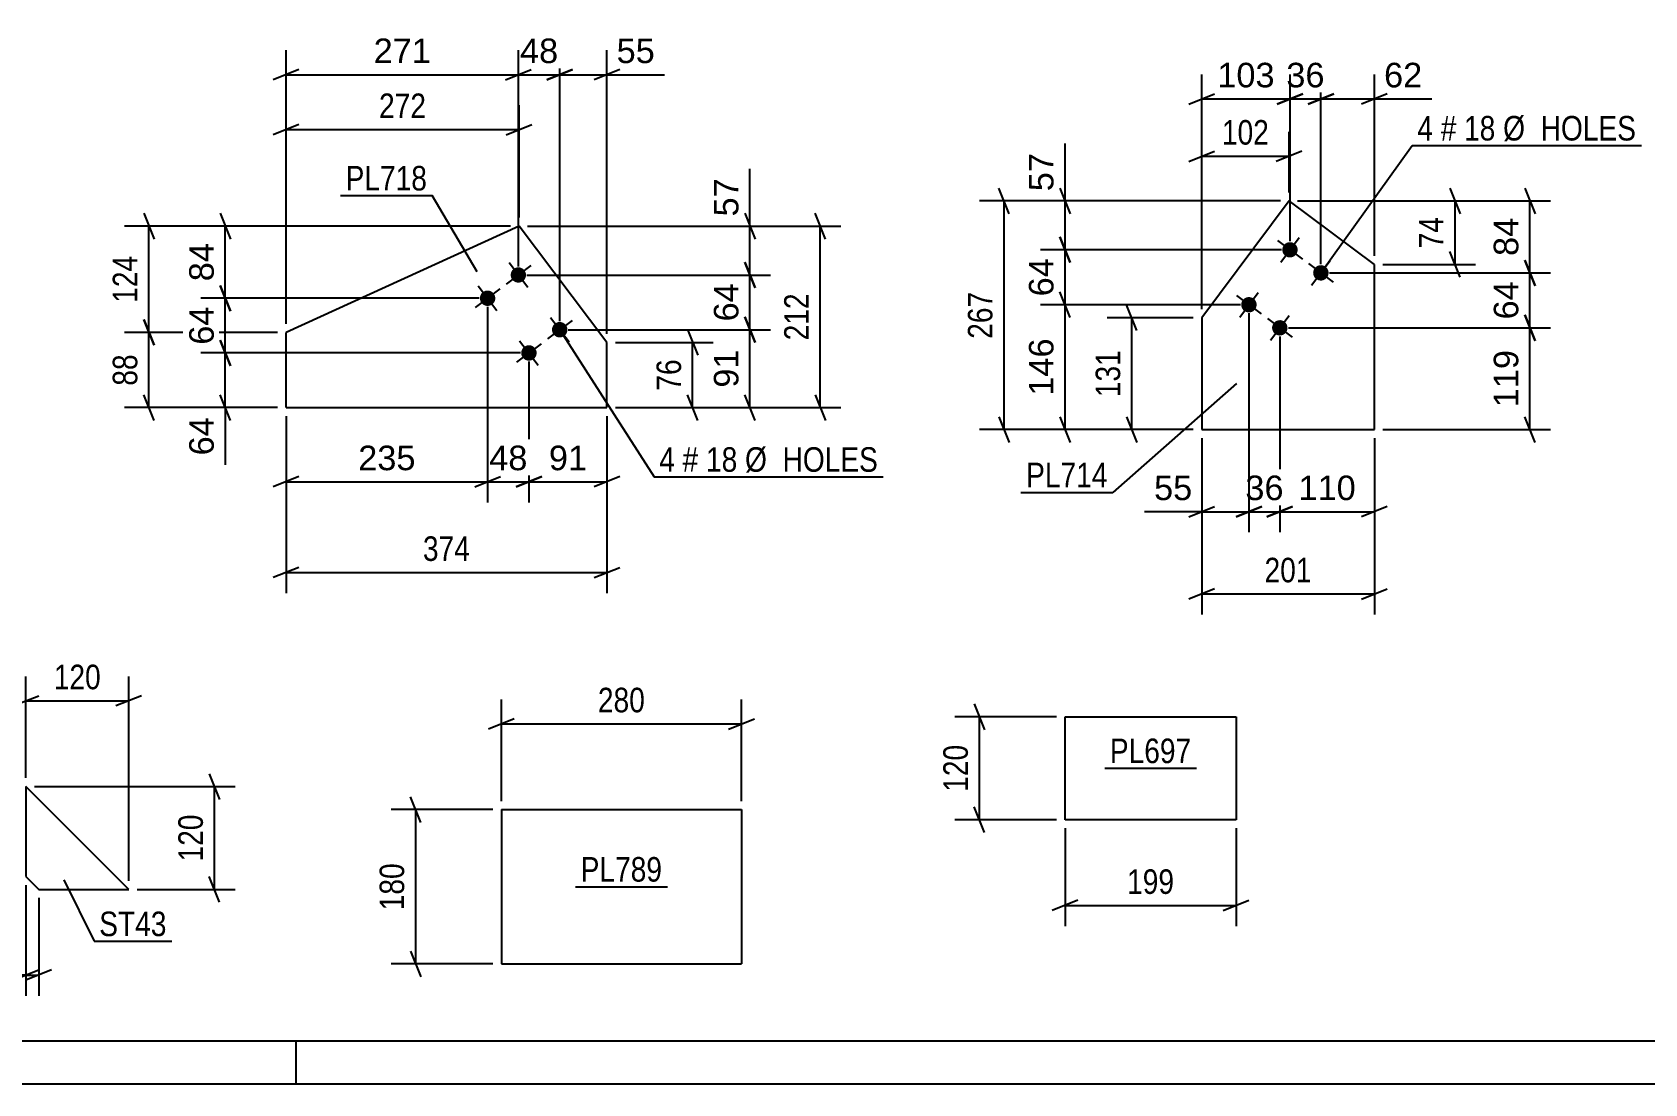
# Model space of a CAD drawing. Header units: millimetres. Extents: x 0 to 594, y 0 to 420.
# Drawn here: x 143.2 to 331.3, y 0 to 122.7 of the extents above; entities that cross this region are included whole.
import ezdxf

# ---------------------------------------------------------------- set-up
doc = ezdxf.new("R2010")
doc.units = ezdxf.units.MM
doc.styles.add('Arial', font='ARIAL.TTF', dxfattribs={"height": 0.2})
doc.styles.add('Arial Narrow', font='ARIALN.TTF', dxfattribs={"height": 0.2})

# ---------------------------------------------------------------- blocks, each defined once
blk = doc.blocks.new('Unknown-284936067-1132')
at = {"color": 5, "linetype": 'Continuous'}
for p, q in [((5, 5), (589, 5)), ((174, 0), (174, 5)), ((0, 0), (594, 0))]:
    blk.add_line(p, q, dxfattribs=at)
blk = doc.blocks.new('Part-284936067-10182 - 10180')
at = {"color": 2, "linetype": 'Continuous'}
for p, q in [((197.95, 31.98), (197.95, 13.98)), ((197.95, 31.98), (225.95, 31.98)), ((225.95, 31.98), (225.95, 13.98)), ((197.95, 13.98), (225.95, 13.98))]:
    blk.add_line(p, q, dxfattribs=at)
blk = doc.blocks.new('Part-284936067-10215 - 10209')
at = {"color": 2, "linetype": 'Continuous'}
for p, q in [((154.47, 22.67), (142.47, 34.67)), ((142.47, 34.67), (142.47, 24.17)), ((142.47, 24.17), (143.97, 22.67)), ((143.97, 22.67), (154.47, 22.67))]:
    blk.add_line(p, q, dxfattribs=at)
blk = doc.blocks.new('Part-284936067-9916 - 9910')
at = {"color": 2, "linetype": 'Continuous'}
for p, q in [((263.7, 30.8), (263.7, 42.8)), ((263.7, 42.8), (283.64, 42.8)), ((283.64, 42.8), (283.64, 30.8)), ((283.64, 30.8), (263.7, 30.8))]:
    blk.add_line(p, q, dxfattribs=at)
blk = doc.blocks.new('Bolt-284936067-10770 - 10764')
at = {"linetype": 'Continuous'}
for points in [[(290.46, 98, -1), (289.39, 96.56, -1)], [(294.07, 95.31, -1), (292.99, 93.87, -1)], [(285.68, 91.59, -1), (284.6, 90.15, -1)], [(289.28, 88.9, -1), (288.2, 87.46, -1)]]:
    blk.add_hatch(color=1, dxfattribs=at).paths.add_polyline_path(points)
at = {"color": 1, "linetype": 'Continuous'}
for p, q in [((288.48, 98.36), (291.37, 96.2)), ((288.85, 95.84), (291, 98.72)), ((292.45, 93.15), (294.61, 96.03)), ((292.09, 95.67), (294.97, 93.51)), ((284.06, 89.43), (286.22, 92.31)), ((283.7, 91.95), (286.58, 89.8)), ((287.3, 89.26), (290.18, 87.1)), ((287.67, 86.74), (289.82, 89.62))]:
    blk.add_line(p, q, dxfattribs=at)
blk = doc.blocks.new('Part-284936067-10775 - 10764')
at = {"color": 2, "linetype": 'Continuous'}
for p, q in [((289.82, 102.98), (279.64, 89.36)), ((299.77, 95.58), (289.82, 102.98)), ((299.77, 76.31), (299.77, 95.58)), ((279.64, 89.36), (279.64, 76.31)), ((279.64, 76.31), (299.77, 76.31))]:
    blk.add_line(p, q, dxfattribs=at)
blk = doc.blocks.new('Bolt-284936067-11261 - 11255')
at = {"linetype": 'Continuous'}
for points in [[(200.46, 93.63, -1), (199.38, 95.06, -1)], [(196.87, 90.91, -1), (195.79, 92.35, -1)], [(205.29, 87.24, -1), (204.2, 88.68, -1)], [(201.7, 84.53, -1), (200.61, 85.97, -1)]]:
    blk.add_hatch(color=1, dxfattribs=at).paths.add_polyline_path(points)
at = {"color": 1, "linetype": 'Continuous'}
for p, q in [((201.36, 95.43), (198.48, 93.26)), ((198.83, 95.78), (201.01, 92.91)), ((197.77, 92.71), (194.89, 90.54)), ((195.25, 93.07), (197.42, 90.19)), ((206.18, 89.05), (203.31, 86.88)), ((203.66, 89.4), (205.83, 86.53)), ((200.07, 86.68), (202.24, 83.81)), ((202.59, 86.33), (199.72, 84.16))]:
    blk.add_line(p, q, dxfattribs=at)
blk = doc.blocks.new('Part-284936067-11266 - 11255')
at = {"color": 2, "linetype": 'Continuous'}
for p, q in [((200, 100.04), (172.82, 87.65)), ((210.25, 86.48), (200, 100.04)), ((172.82, 78.88), (172.82, 87.65)), ((210.25, 78.88), (210.25, 86.48)), ((172.82, 78.88), (210.25, 78.88))]:
    blk.add_line(p, q, dxfattribs=at)
blk = doc.blocks.new('StraightDimension-284936067-10184 - 10180')
at = {"color": 7, "linetype": 'Continuous'}
for p, q in [((197.95, 32.98), (197.95, 44.83)), ((225.95, 32.98), (225.95, 44.83)), ((199.45, 42.58), (196.45, 41.38)), ((197.95, 41.98), (225.95, 41.98)), ((224.45, 41.38), (227.45, 42.58))]:
    blk.add_line(p, q, dxfattribs=at)
at = {"color": 0}
blk.add_wipeout([(215.29, 42.73), (215.29, 46.93), (208.6, 46.93), (208.6, 42.73)], dxfattribs=at)
at = {"color": 3, "style": 'Arial Narrow'}
blk.add_text('280', height=2.863, dxfattribs=at).set_placement((209.2, 43.33))
blk = doc.blocks.new('StraightDimension-284936067-10195 - 10180')
at = {"color": 7, "linetype": 'Continuous'}
for p, q in [((196.95, 31.98), (185.1, 31.98)), ((188.55, 30.48), (187.35, 33.48)), ((187.95, 13.98), (187.95, 31.98)), ((187.35, 15.48), (188.55, 12.48)), ((196.95, 13.98), (185.1, 13.98))]:
    blk.add_line(p, q, dxfattribs=at)
at = {"color": 0}
blk.add_wipeout([(187.2, 26.32), (183, 26.32), (183, 19.64), (187.2, 19.64)], dxfattribs=at)
at = {"color": 3, "style": 'Arial Narrow'}
blk.add_text('180', height=2.863, rotation=90.0002, dxfattribs=at).set_placement((186.6, 20.24))
blk = doc.blocks.new('StraightDimension-284936067-10217 - 10209')
at = {"color": 7, "linetype": 'Continuous'}
for p, q in [((142.47, 23.17), (142.47, 10.27)), ((143.97, 21.67), (143.97, 10.27)), ((140.97, 12.07), (143.97, 13.27)), ((145.47, 13.27), (142.47, 12.07)), ((142.47, 12.67), (143.97, 12.67))]:
    blk.add_line(p, q, dxfattribs=at)
at = {"color": 0}
blk.add_wipeout([(141.94, 13.42), (141.94, 17.62), (137.09, 17.62), (137.09, 13.42)], dxfattribs=at)
at = {"color": 7, "linetype": 'Continuous'}
blk.add_line((142.47, 12.67), (136.56, 12.67), dxfattribs=at)
blk.add_line((142.47, 12.67), (136.56, 12.67), dxfattribs=at)
at = {"color": 3, "style": 'Arial Narrow'}
blk.add_text('15', height=2.863, dxfattribs=at).set_placement((137.69, 14.02))
blk = doc.blocks.new('StraightDimension-284936067-10228 - 10209')
at = {"color": 7, "linetype": 'Continuous'}
for p, q in [((142.47, 35.67), (142.47, 47.52)), ((154.47, 23.67), (154.47, 47.52)), ((140.97, 44.07), (143.97, 45.27)), ((155.97, 45.27), (152.97, 44.07)), ((142.47, 44.67), (154.47, 44.67))]:
    blk.add_line(p, q, dxfattribs=at)
at = {"color": 0}
blk.add_wipeout([(151.81, 45.42), (151.81, 49.62), (145.13, 49.62), (145.13, 45.42)], dxfattribs=at)
at = {"color": 3, "style": 'Arial Narrow'}
blk.add_text('120', height=2.863, dxfattribs=at).set_placement((145.73, 46.02))
blk = doc.blocks.new('StraightDimension-284936067-10248 - 10209')
at = {"color": 7, "linetype": 'Continuous'}
for p, q in [((163.87, 36.17), (165.07, 33.17)), ((143.47, 34.67), (166.87, 34.67)), ((164.47, 22.67), (164.47, 34.67)), ((155.47, 22.67), (166.87, 22.67)), ((165.07, 21.17), (163.87, 24.17))]:
    blk.add_line(p, q, dxfattribs=at)
at = {"color": 0}
blk.add_wipeout([(163.72, 32.01), (159.52, 32.01), (159.52, 25.33), (163.72, 25.33)], dxfattribs=at)
at = {"color": 3, "style": 'Arial Narrow'}
blk.add_text('120', height=2.863, rotation=90.0002, dxfattribs=at).set_placement((163.12, 25.93))
blk = doc.blocks.new('StraightDimension-284936067-9918 - 9910')
at = {"color": 7, "linetype": 'Continuous'}
for p, q in [((263.7, 29.8), (263.7, 18.4)), ((283.64, 29.8), (283.64, 18.4)), ((265.2, 21.4), (262.2, 20.2)), ((263.7, 20.8), (283.64, 20.8)), ((282.14, 20.2), (285.14, 21.4))]:
    blk.add_line(p, q, dxfattribs=at)
at = {"color": 0}
blk.add_wipeout([(277.02, 21.55), (277.02, 25.75), (270.33, 25.75), (270.33, 21.55)], dxfattribs=at)
at = {"color": 3, "style": 'Arial Narrow'}
blk.add_text('199', height=2.863, dxfattribs=at).set_placement((270.93, 22.15))
blk = doc.blocks.new('StraightDimension-284936067-9929 - 9910')
at = {"color": 7, "linetype": 'Continuous'}
for p, q in [((253.1, 44.3), (254.3, 41.3)), ((262.7, 42.8), (250.85, 42.8)), ((253.7, 30.8), (253.7, 42.8)), ((254.3, 29.3), (253.1, 32.3)), ((262.7, 30.8), (250.85, 30.8))]:
    blk.add_line(p, q, dxfattribs=at)
at = {"color": 0}
blk.add_wipeout([(252.95, 40.14), (248.75, 40.14), (248.75, 33.46), (252.95, 33.46)], dxfattribs=at)
at = {"color": 3, "style": 'Arial Narrow'}
blk.add_text('120', height=2.863, rotation=90.0002, dxfattribs=at).set_placement((252.35, 34.06))
blk = doc.blocks.new('StraightDimension-284936067-10777 - 10764')
at = {"color": 7, "linetype": 'Continuous'}
for p, q in [((279.64, 90.36), (279.64, 111.05)), ((289.82, 103.98), (289.82, 111.05)), ((278.14, 107.6), (281.14, 108.8)), ((279.64, 108.2), (289.82, 108.2)), ((291.32, 108.8), (288.32, 107.6))]:
    blk.add_line(p, q, dxfattribs=at)
at = {"color": 0}
blk.add_wipeout([(288.07, 108.95), (288.07, 113.15), (281.39, 113.15), (281.39, 108.95)], dxfattribs=at)
at = {"color": 3, "style": 'Arial Narrow'}
blk.add_text('102', height=2.863, dxfattribs=at).set_placement((281.99, 109.55))
blk = doc.blocks.new('StraightDimension-284936067-10798 - 10764')
at = {"color": 7, "linetype": 'Continuous'}
for p, q in [((279.64, 75.31), (279.64, 54.74)), ((299.77, 75.31), (299.77, 54.74)), ((281.14, 57.74), (278.14, 56.54)), ((279.64, 57.14), (299.77, 57.14)), ((298.27, 56.54), (301.27, 57.74))]:
    blk.add_line(p, q, dxfattribs=at)
at = {"color": 0}
blk.add_wipeout([(293.05, 57.89), (293.05, 62.09), (286.36, 62.09), (286.36, 57.89)], dxfattribs=at)
at = {"color": 3, "style": 'Arial Narrow'}
blk.add_text('201', height=2.863, dxfattribs=at).set_placement((286.96, 58.49))
blk = doc.blocks.new('StraightDimension-284936067-10818 - 10764')
at = {"color": 7, "linetype": 'Continuous'}
for p, q in [((308.58, 104.48), (309.78, 101.48)), ((290.82, 102.98), (311.58, 102.98)), ((309.18, 95.58), (309.18, 102.98)), ((309.78, 94.08), (308.58, 97.08)), ((300.77, 95.58), (311.58, 95.58))]:
    blk.add_line(p, q, dxfattribs=at)
at = {"color": 0}
blk.add_wipeout([(308.43, 101.71), (304.23, 101.71), (304.23, 96.85), (308.43, 96.85)], dxfattribs=at)
at = {"color": 3, "style": 'Arial Narrow'}
blk.add_text('74', height=2.863, rotation=90.0002, dxfattribs=at).set_placement((307.83, 97.45))
blk = doc.blocks.new('StraightDimension-284936067-10803 - 10764')
at = {"color": 7, "linetype": 'Continuous'}
for p, q in [((272.07, 87.86), (270.87, 90.86)), ((278.64, 89.36), (268.62, 89.36)), ((271.47, 76.31), (271.47, 89.36)), ((270.87, 77.81), (272.07, 74.81)), ((278.64, 76.31), (268.62, 76.31))]:
    blk.add_line(p, q, dxfattribs=at)
at = {"color": 0}
blk.add_wipeout([(270.72, 86.18), (266.52, 86.18), (266.52, 79.49), (270.72, 79.49)], dxfattribs=at)
at = {"color": 3, "style": 'Arial Narrow'}
blk.add_text('131', height=2.863, rotation=90.0002, dxfattribs=at).set_placement((270.12, 80.09))
blk = doc.blocks.new('StraightDimension-284936067-10917 - 10764')
at = {"color": 7, "linetype": 'Continuous'}
for p, q in [((257.17, 101.48), (255.97, 104.48)), ((288.82, 102.98), (253.72, 102.98)), ((256.57, 76.31), (256.57, 102.98)), ((255.97, 77.81), (257.17, 74.81)), ((278.64, 76.31), (253.72, 76.31))]:
    blk.add_line(p, q, dxfattribs=at)
at = {"color": 0}
blk.add_wipeout([(255.82, 92.99), (251.62, 92.99), (251.62, 86.3), (255.82, 86.3)], dxfattribs=at)
at = {"color": 3, "style": 'Arial Narrow'}
blk.add_text('267', height=2.863, rotation=90.0002, dxfattribs=at).set_placement((255.22, 86.9))
blk = doc.blocks.new('StraightDimension-284936067-20095 - 10764')
at = {"color": 7, "linetype": 'Continuous'}
for p, q in [((263.09, 104.48), (264.29, 101.48)), ((288.82, 102.98), (260.84, 102.98)), ((263.69, 97.28), (263.69, 102.98)), ((264.29, 95.78), (263.09, 98.78)), ((288.93, 97.28), (260.84, 97.28))]:
    blk.add_line(p, q, dxfattribs=at)
at = {"color": 0}
blk.add_wipeout([(262.94, 109.15), (258.74, 109.15), (258.74, 103.51), (262.94, 103.51)], dxfattribs=at)
at = {"color": 7, "linetype": 'Continuous'}
blk.add_line((263.69, 102.98), (263.69, 109.68), dxfattribs=at)
blk.add_line((263.69, 102.98), (263.69, 109.68), dxfattribs=at)
at = {"color": 3, "style": 'Arial'}
blk.add_text('57', height=2.865, rotation=90.0002, dxfattribs=at).set_placement((262.34, 104.11))
blk = doc.blocks.new('StraightDimension-284936067-20096 - 10764')
at = {"color": 7, "linetype": 'Continuous'}
for p, q in [((263.09, 98.78), (264.29, 95.78)), ((288.93, 97.28), (260.84, 97.28)), ((263.69, 90.87), (263.69, 97.28)), ((264.29, 89.37), (263.09, 92.37)), ((284.14, 90.87), (260.84, 90.87))]:
    blk.add_line(p, q, dxfattribs=at)
at = {"color": 0}
blk.add_wipeout([(262.94, 96.9), (258.74, 96.9), (258.74, 91.25), (262.94, 91.25)], dxfattribs=at)
at = {"color": 3, "style": 'Arial'}
blk.add_text('64', height=2.865, rotation=90.0002, dxfattribs=at).set_placement((262.34, 91.85))
blk = doc.blocks.new('StraightDimension-284936067-20097 - 10764')
at = {"color": 7, "linetype": 'Continuous'}
for p, q in [((264.29, 89.37), (263.09, 92.37)), ((284.14, 90.87), (260.84, 90.87)), ((263.69, 76.31), (263.69, 90.87)), ((263.09, 77.81), (264.29, 74.81)), ((278.64, 76.31), (260.84, 76.31))]:
    blk.add_line(p, q, dxfattribs=at)
at = {"color": 0}
blk.add_wipeout([(262.94, 87.53), (258.74, 87.53), (258.74, 79.66), (262.94, 79.66)], dxfattribs=at)
at = {"color": 3, "style": 'Arial'}
blk.add_text('146', height=2.865, rotation=90.0002, dxfattribs=at).set_placement((262.34, 80.26))
blk = doc.blocks.new('StraightDimension-284936067-20119 - 10764')
at = {"color": 7, "linetype": 'Continuous'}
for p, q in [((317.31, 104.48), (318.51, 101.48)), ((290.82, 102.98), (320.31, 102.98)), ((317.91, 94.59), (317.91, 102.98)), ((318.51, 93.09), (317.31, 96.09)), ((294.53, 94.59), (320.31, 94.59))]:
    blk.add_line(p, q, dxfattribs=at)
at = {"color": 0}
blk.add_wipeout([(317.16, 101.61), (312.96, 101.61), (312.96, 95.96), (317.16, 95.96)], dxfattribs=at)
at = {"color": 3, "style": 'Arial'}
blk.add_text('84', height=2.865, rotation=90.0002, dxfattribs=at).set_placement((316.56, 96.56))
blk = doc.blocks.new('StraightDimension-284936067-20120 - 10764')
at = {"color": 7, "linetype": 'Continuous'}
for p, q in [((317.31, 96.09), (318.51, 93.09)), ((294.53, 94.59), (320.31, 94.59)), ((317.91, 88.18), (317.91, 94.59)), ((318.51, 86.68), (317.31, 89.68)), ((289.74, 88.18), (320.31, 88.18))]:
    blk.add_line(p, q, dxfattribs=at)
at = {"color": 0}
blk.add_wipeout([(317.16, 94.21), (312.96, 94.21), (312.96, 88.56), (317.16, 88.56)], dxfattribs=at)
at = {"color": 3, "style": 'Arial'}
blk.add_text('64', height=2.865, rotation=90.0002, dxfattribs=at).set_placement((316.56, 89.16))
blk = doc.blocks.new('StraightDimension-284936067-20121 - 10764')
at = {"color": 7, "linetype": 'Continuous'}
for p, q in [((317.31, 89.68), (318.51, 86.68)), ((289.74, 88.18), (320.31, 88.18)), ((317.91, 76.31), (317.91, 88.18)), ((318.51, 74.81), (317.31, 77.81)), ((300.77, 76.31), (320.31, 76.31))]:
    blk.add_line(p, q, dxfattribs=at)
at = {"color": 0}
blk.add_wipeout([(317.16, 86.18), (312.96, 86.18), (312.96, 78.31), (317.16, 78.31)], dxfattribs=at)
at = {"color": 3, "style": 'Arial'}
blk.add_text('119', height=2.865, rotation=90.0002, dxfattribs=at).set_placement((316.56, 78.91))
blk = doc.blocks.new('StraightDimension-284936067-20143 - 10764')
at = {"color": 7, "linetype": 'Continuous'}
for p, q in [((293.53, 95.59), (293.53, 117.73)), ((299.77, 96.58), (299.77, 117.73)), ((292.03, 114.28), (295.03, 115.48)), ((293.53, 114.88), (299.77, 114.88)), ((301.27, 115.48), (298.27, 114.28))]:
    blk.add_line(p, q, dxfattribs=at)
at = {"color": 0}
blk.add_wipeout([(305.95, 115.63), (305.95, 119.83), (300.3, 119.83), (300.3, 115.63)], dxfattribs=at)
at = {"color": 7, "linetype": 'Continuous'}
blk.add_line((299.77, 114.88), (306.47, 114.88), dxfattribs=at)
blk.add_line((299.77, 114.88), (306.47, 114.88), dxfattribs=at)
at = {"color": 3, "style": 'Arial'}
blk.add_text('62', height=2.865, dxfattribs=at).set_placement((300.9, 116.23))
blk = doc.blocks.new('StraightDimension-284936067-20144 - 10764')
at = {"color": 7, "linetype": 'Continuous'}
for p, q in [((289.93, 98.28), (289.93, 117.73)), ((293.53, 95.59), (293.53, 117.73)), ((288.43, 114.28), (291.43, 115.48)), ((289.93, 114.88), (293.53, 114.88)), ((295.03, 115.48), (292.03, 114.28))]:
    blk.add_line(p, q, dxfattribs=at)
at = {"color": 0}
blk.add_wipeout([(294.55, 115.63), (294.55, 119.83), (288.9, 119.83), (288.9, 115.63)], dxfattribs=at)
at = {"color": 3, "style": 'Arial'}
blk.add_text('36', height=2.865, dxfattribs=at).set_placement((289.5, 116.23))
blk = doc.blocks.new('StraightDimension-284936067-20145 - 10764')
at = {"color": 7, "linetype": 'Continuous'}
for p, q in [((279.64, 90.36), (279.64, 117.73)), ((289.93, 98.28), (289.93, 117.73)), ((278.14, 114.28), (281.14, 115.48)), ((279.64, 114.88), (289.93, 114.88)), ((291.43, 115.48), (288.43, 114.28))]:
    blk.add_line(p, q, dxfattribs=at)
at = {"color": 0}
blk.add_wipeout([(288.72, 115.63), (288.72, 119.83), (280.85, 119.83), (280.85, 115.63)], dxfattribs=at)
at = {"color": 3, "style": 'Arial'}
blk.add_text('103', height=2.865, dxfattribs=at).set_placement((281.45, 116.23))
blk = doc.blocks.new('StraightDimension-284936067-20186 - 10764')
at = {"color": 7, "linetype": 'Continuous'}
for p, q in [((288.74, 87.18), (288.74, 64.33)), ((299.77, 75.31), (299.77, 64.33)), ((287.24, 66.13), (290.24, 67.33)), ((288.74, 66.73), (299.77, 66.73)), ((301.27, 67.33), (298.27, 66.13))]:
    blk.add_line(p, q, dxfattribs=at)
at = {"color": 0}
blk.add_wipeout([(298.19, 67.48), (298.19, 71.68), (290.32, 71.68), (290.32, 67.48)], dxfattribs=at)
at = {"color": 3, "style": 'Arial'}
blk.add_text('110', height=2.865, dxfattribs=at).set_placement((290.92, 68.08))
blk = doc.blocks.new('StraightDimension-284936067-20187 - 10764')
at = {"color": 7, "linetype": 'Continuous'}
for p, q in [((285.14, 89.87), (285.14, 64.33)), ((288.74, 87.18), (288.74, 64.33)), ((283.64, 66.13), (286.64, 67.33)), ((285.14, 66.73), (288.74, 66.73)), ((290.24, 67.33), (287.24, 66.13))]:
    blk.add_line(p, q, dxfattribs=at)
at = {"color": 0}
blk.add_wipeout([(289.76, 67.48), (289.76, 71.68), (284.12, 71.68), (284.12, 67.48)], dxfattribs=at)
at = {"color": 3, "style": 'Arial'}
blk.add_text('36', height=2.865, dxfattribs=at).set_placement((284.72, 68.08))
blk = doc.blocks.new('StraightDimension-284936067-20188 - 10764')
at = {"color": 7, "linetype": 'Continuous'}
for p, q in [((285.14, 89.87), (285.14, 64.33)), ((279.64, 75.31), (279.64, 64.33)), ((278.14, 66.13), (281.14, 67.33)), ((279.64, 66.73), (285.14, 66.73)), ((286.64, 67.33), (283.64, 66.13))]:
    blk.add_line(p, q, dxfattribs=at)
at = {"color": 0}
blk.add_wipeout([(279.12, 67.48), (279.12, 71.68), (273.47, 71.68), (273.47, 67.48)], dxfattribs=at)
at = {"color": 7, "linetype": 'Continuous'}
blk.add_line((279.64, 66.73), (272.94, 66.73), dxfattribs=at)
blk.add_line((279.64, 66.73), (272.94, 66.73), dxfattribs=at)
at = {"color": 3, "style": 'Arial'}
blk.add_text('55', height=2.865, dxfattribs=at).set_placement((274.07, 68.08))
blk = doc.blocks.new('StraightDimension-284936067-19569 - 11255')
at = {"color": 7, "linetype": 'Continuous'}
for p, q in [((201.16, 84.25), (201.16, 67.82)), ((210.25, 77.88), (210.25, 67.82)), ((199.66, 69.62), (202.66, 70.82)), ((201.16, 70.22), (210.25, 70.22)), ((211.75, 70.82), (208.75, 69.62))]:
    blk.add_line(p, q, dxfattribs=at)
at = {"color": 0}
blk.add_wipeout([(208.53, 70.97), (208.53, 75.17), (202.88, 75.17), (202.88, 70.97)], dxfattribs=at)
at = {"color": 3, "style": 'Arial'}
blk.add_text('91', height=2.865, dxfattribs=at).set_placement((203.48, 71.57))
blk = doc.blocks.new('StraightDimension-284936067-11284 - 11255')
at = {"color": 7, "linetype": 'Continuous'}
for p, q in [((156.22, 89.15), (157.42, 86.15)), ((171.82, 87.65), (153.97, 87.65)), ((156.82, 78.88), (156.82, 87.65)), ((157.42, 77.38), (156.22, 80.38)), ((171.82, 78.88), (153.97, 78.88))]:
    blk.add_line(p, q, dxfattribs=at)
at = {"color": 0}
blk.add_wipeout([(156.07, 85.69), (151.87, 85.69), (151.87, 80.83), (156.07, 80.83)], dxfattribs=at)
at = {"color": 3, "style": 'Arial Narrow'}
blk.add_text('88', height=2.863, rotation=90.0002, dxfattribs=at).set_placement((155.47, 81.43))
blk = doc.blocks.new('StraightDimension-284936067-11279 - 11255')
at = {"color": 7, "linetype": 'Continuous'}
for p, q in [((172.82, 77.88), (172.82, 57.24)), ((210.25, 77.88), (210.25, 57.24)), ((174.32, 60.24), (171.32, 59.04)), ((208.75, 59.04), (211.75, 60.24)), ((172.82, 59.64), (210.25, 59.64))]:
    blk.add_line(p, q, dxfattribs=at)
at = {"color": 0}
blk.add_wipeout([(194.88, 60.39), (194.88, 64.59), (188.19, 64.59), (188.19, 60.39)], dxfattribs=at)
at = {"color": 3, "style": 'Arial Narrow'}
blk.add_text('374', height=2.863, dxfattribs=at).set_placement((188.79, 60.99))
blk = doc.blocks.new('StraightDimension-284936067-11290 - 11255')
at = {"color": 7, "linetype": 'Continuous'}
for p, q in [((199, 100.04), (153.97, 100.04)), ((156.22, 101.54), (157.42, 98.54)), ((156.82, 87.65), (156.82, 100.04)), ((157.42, 86.15), (156.22, 89.15)), ((171.82, 87.65), (153.97, 87.65))]:
    blk.add_line(p, q, dxfattribs=at)
at = {"color": 0}
blk.add_wipeout([(156.07, 97.19), (151.87, 97.19), (151.87, 90.5), (156.07, 90.5)], dxfattribs=at)
at = {"color": 3, "style": 'Arial Narrow'}
blk.add_text('124', height=2.863, rotation=90.0002, dxfattribs=at).set_placement((155.47, 91.1))
blk = doc.blocks.new('StraightDimension-284936067-11299 - 11255')
at = {"color": 7, "linetype": 'Continuous'}
for p, q in [((219.65, 87.98), (220.85, 84.98)), ((211.25, 86.48), (222.65, 86.48)), ((220.25, 78.88), (220.25, 86.48)), ((220.85, 77.38), (219.65, 80.38)), ((211.25, 78.88), (222.65, 78.88))]:
    blk.add_line(p, q, dxfattribs=at)
at = {"color": 0}
blk.add_wipeout([(219.5, 85.11), (215.3, 85.11), (215.3, 80.25), (219.5, 80.25)], dxfattribs=at)
at = {"color": 3, "style": 'Arial Narrow'}
blk.add_text('76', height=2.863, rotation=90.0002, dxfattribs=at).set_placement((218.9, 80.85))
blk = doc.blocks.new('StraightDimension-284936067-11404 - 11255')
at = {"color": 7, "linetype": 'Continuous'}
for p, q in [((201, 100.04), (237.54, 100.04)), ((235.74, 98.54), (234.54, 101.54)), ((235.14, 78.88), (235.14, 100.04)), ((234.54, 80.38), (235.74, 77.38)), ((211.25, 78.88), (237.54, 78.88))]:
    blk.add_line(p, q, dxfattribs=at)
at = {"color": 0}
blk.add_wipeout([(234.39, 92.8), (230.19, 92.8), (230.19, 86.12), (234.39, 86.12)], dxfattribs=at)
at = {"color": 3, "style": 'Arial Narrow'}
blk.add_text('212', height=2.863, rotation=90.0002, dxfattribs=at).set_placement((233.79, 86.72))
blk = doc.blocks.new('StraightDimension-284936067-19441 - 11255')
at = {"color": 7, "linetype": 'Continuous'}
for p, q in [((172.82, 88.65), (172.82, 114.15)), ((200, 101.04), (200, 114.15)), ((174.32, 111.9), (171.32, 110.7)), ((172.82, 111.3), (200, 111.3)), ((198.5, 110.7), (201.5, 111.9))]:
    blk.add_line(p, q, dxfattribs=at)
at = {"color": 0}
blk.add_wipeout([(189.75, 112.05), (189.75, 116.25), (183.07, 116.25), (183.07, 112.05)], dxfattribs=at)
at = {"color": 3, "style": 'Arial Narrow'}
blk.add_text('272', height=2.863, dxfattribs=at).set_placement((183.67, 112.65))
blk = doc.blocks.new('StraightDimension-284936067-19472 - 11255')
at = {"color": 7, "linetype": 'Continuous'}
for p, q in [((201, 100.04), (229.34, 100.04)), ((226.34, 101.54), (227.54, 98.54)), ((226.94, 94.34), (226.94, 100.04)), ((200.92, 94.34), (229.34, 94.34)), ((227.54, 92.84), (226.34, 95.84))]:
    blk.add_line(p, q, dxfattribs=at)
at = {"color": 0}
blk.add_wipeout([(226.19, 106.22), (221.99, 106.22), (221.99, 100.57), (226.19, 100.57)], dxfattribs=at)
at = {"color": 7, "linetype": 'Continuous'}
blk.add_line((226.94, 100.04), (226.94, 106.74), dxfattribs=at)
blk.add_line((226.94, 100.04), (226.94, 106.74), dxfattribs=at)
at = {"color": 3, "style": 'Arial'}
blk.add_text('57', height=2.865, rotation=90.0002, dxfattribs=at).set_placement((225.59, 101.17))
blk = doc.blocks.new('StraightDimension-284936067-19473 - 11255')
at = {"color": 7, "linetype": 'Continuous'}
for p, q in [((200.92, 94.34), (229.34, 94.34)), ((226.34, 95.84), (227.54, 92.84)), ((226.94, 87.96), (226.94, 94.34)), ((227.54, 86.46), (226.34, 89.46)), ((205.74, 87.96), (229.34, 87.96))]:
    blk.add_line(p, q, dxfattribs=at)
at = {"color": 0}
blk.add_wipeout([(226.19, 93.98), (221.99, 93.98), (221.99, 88.33), (226.19, 88.33)], dxfattribs=at)
at = {"color": 3, "style": 'Arial'}
blk.add_text('64', height=2.865, rotation=90.0002, dxfattribs=at).set_placement((225.59, 88.93))
blk = doc.blocks.new('StraightDimension-284936067-19538 - 11255')
at = {"color": 7, "linetype": 'Continuous'}
for p, q in [((204.74, 88.96), (204.74, 120.56)), ((210.25, 87.48), (210.25, 120.56)), ((203.24, 117.11), (206.24, 118.31)), ((204.74, 117.71), (210.25, 117.71)), ((211.75, 118.31), (208.75, 117.11))]:
    blk.add_line(p, q, dxfattribs=at)
at = {"color": 0}
blk.add_wipeout([(216.42, 118.46), (216.42, 122.66), (210.78, 122.66), (210.78, 118.46)], dxfattribs=at)
at = {"color": 7, "linetype": 'Continuous'}
blk.add_line((210.25, 117.71), (216.95, 117.71), dxfattribs=at)
blk.add_line((210.25, 117.71), (216.95, 117.71), dxfattribs=at)
at = {"color": 3, "style": 'Arial'}
blk.add_text('55', height=2.865, dxfattribs=at).set_placement((211.38, 119.06))
blk = doc.blocks.new('StraightDimension-284936067-19474 - 11255')
at = {"color": 7, "linetype": 'Continuous'}
for p, q in [((226.34, 89.46), (227.54, 86.46)), ((205.74, 87.96), (229.34, 87.96)), ((226.94, 78.88), (226.94, 87.96)), ((227.54, 77.38), (226.34, 80.38)), ((211.25, 78.88), (229.34, 78.88))]:
    blk.add_line(p, q, dxfattribs=at)
at = {"color": 0}
blk.add_wipeout([(226.19, 86.24), (221.99, 86.24), (221.99, 80.6), (226.19, 80.6)], dxfattribs=at)
at = {"color": 3, "style": 'Arial'}
blk.add_text('91', height=2.865, rotation=90.0002, dxfattribs=at).set_placement((225.59, 81.2))
blk = doc.blocks.new('StraightDimension-284936067-19495 - 11255')
at = {"color": 7, "linetype": 'Continuous'}
for p, q in [((199, 100.04), (162.89, 100.04)), ((165.14, 101.54), (166.34, 98.54)), ((165.74, 91.63), (165.74, 100.04)), ((166.34, 90.13), (165.14, 93.13)), ((195.33, 91.63), (162.89, 91.63))]:
    blk.add_line(p, q, dxfattribs=at)
at = {"color": 0}
blk.add_wipeout([(164.99, 98.66), (160.79, 98.66), (160.79, 93.01), (164.99, 93.01)], dxfattribs=at)
at = {"color": 3, "style": 'Arial'}
blk.add_text('84', height=2.865, rotation=90.0002, dxfattribs=at).set_placement((164.39, 93.61))
blk = doc.blocks.new('StraightDimension-284936067-19496 - 11255')
at = {"color": 7, "linetype": 'Continuous'}
for p, q in [((165.14, 93.13), (166.34, 90.13)), ((195.33, 91.63), (162.89, 91.63)), ((165.74, 85.25), (165.74, 91.63)), ((166.34, 83.75), (165.14, 86.75)), ((200.16, 85.25), (162.89, 85.25))]:
    blk.add_line(p, q, dxfattribs=at)
at = {"color": 0}
blk.add_wipeout([(164.99, 91.26), (160.79, 91.26), (160.79, 85.61), (164.99, 85.61)], dxfattribs=at)
at = {"color": 3, "style": 'Arial'}
blk.add_text('64', height=2.865, rotation=90.0002, dxfattribs=at).set_placement((164.39, 86.21))
blk = doc.blocks.new('StraightDimension-284936067-19497 - 11255')
at = {"color": 7, "linetype": 'Continuous'}
for p, q in [((165.14, 86.75), (166.34, 83.75)), ((200.16, 85.25), (162.89, 85.25)), ((165.74, 78.88), (165.74, 85.25)), ((166.34, 77.38), (165.14, 80.38)), ((171.82, 78.88), (162.89, 78.88))]:
    blk.add_line(p, q, dxfattribs=at)
at = {"color": 0}
blk.add_wipeout([(164.99, 78.35), (160.79, 78.35), (160.79, 72.7), (164.99, 72.7)], dxfattribs=at)
at = {"color": 7, "linetype": 'Continuous'}
blk.add_line((165.74, 78.88), (165.74, 72.18), dxfattribs=at)
blk.add_line((165.74, 78.88), (165.74, 72.18), dxfattribs=at)
at = {"color": 3, "style": 'Arial'}
blk.add_text('64', height=2.865, rotation=90.0002, dxfattribs=at).set_placement((164.39, 73.3))
blk = doc.blocks.new('StraightDimension-284936067-19539 - 11255')
at = {"color": 7, "linetype": 'Continuous'}
for p, q in [((199.92, 95.34), (199.92, 120.56)), ((204.74, 88.96), (204.74, 120.56)), ((198.42, 117.11), (201.42, 118.31)), ((199.92, 117.71), (204.74, 117.71)), ((206.24, 118.31), (203.24, 117.11))]:
    blk.add_line(p, q, dxfattribs=at)
at = {"color": 0}
blk.add_wipeout([(205.16, 118.46), (205.16, 122.66), (199.51, 122.66), (199.51, 118.46)], dxfattribs=at)
at = {"color": 3, "style": 'Arial'}
blk.add_text('48', height=2.865, dxfattribs=at).set_placement((200.11, 119.06))
blk = doc.blocks.new('StraightDimension-284936067-19540 - 11255')
at = {"color": 7, "linetype": 'Continuous'}
for p, q in [((172.82, 88.65), (172.82, 120.56)), ((199.92, 95.34), (199.92, 120.56)), ((174.32, 118.31), (171.32, 117.11)), ((172.82, 117.71), (199.92, 117.71)), ((198.42, 117.11), (201.42, 118.31))]:
    blk.add_line(p, q, dxfattribs=at)
at = {"color": 0}
blk.add_wipeout([(190.31, 118.46), (190.31, 122.66), (182.44, 122.66), (182.44, 118.46)], dxfattribs=at)
at = {"color": 3, "style": 'Arial'}
blk.add_text('271', height=2.865, dxfattribs=at).set_placement((183.04, 119.06))
blk = doc.blocks.new('StraightDimension-284936067-19570 - 11255')
at = {"color": 7, "linetype": 'Continuous'}
for p, q in [((196.33, 90.63), (196.33, 67.82)), ((201.16, 84.25), (201.16, 67.82)), ((194.83, 69.62), (197.83, 70.82)), ((196.33, 70.22), (201.16, 70.22)), ((202.66, 70.82), (199.66, 69.62))]:
    blk.add_line(p, q, dxfattribs=at)
at = {"color": 0}
blk.add_wipeout([(201.57, 70.97), (201.57, 75.17), (195.92, 75.17), (195.92, 70.97)], dxfattribs=at)
at = {"color": 3, "style": 'Arial'}
blk.add_text('48', height=2.865, dxfattribs=at).set_placement((196.52, 71.57))
blk = doc.blocks.new('StraightDimension-284936067-19571 - 11255')
at = {"color": 7, "linetype": 'Continuous'}
for p, q in [((196.33, 90.63), (196.33, 67.82)), ((172.82, 77.88), (172.82, 67.82)), ((174.32, 70.82), (171.32, 69.62)), ((172.82, 70.22), (196.33, 70.22)), ((194.83, 69.62), (197.83, 70.82))]:
    blk.add_line(p, q, dxfattribs=at)
at = {"color": 0}
blk.add_wipeout([(188.51, 70.97), (188.51, 75.17), (180.64, 75.17), (180.64, 70.97)], dxfattribs=at)
at = {"color": 3, "style": 'Arial'}
blk.add_text('235', height=2.865, dxfattribs=at).set_placement((181.24, 71.57))
blk = doc.blocks.new('Mark-284936067-21095 - 10180')
at = {"color": 0}
blk.add_wipeout([(216.7, 23.58), (216.7, 26.58), (207.19, 26.58), (207.19, 23.58)], dxfattribs=at)
blk.add_wipeout([(216.7, 23.58), (216.7, 26.58), (207.19, 26.58), (207.19, 23.58)], dxfattribs=at)
at = {"color": 30, "linetype": 'Continuous'}
blk.add_line((206.59, 22.98), (217.3, 22.98), dxfattribs=at)
at = {"color": 3, "style": 'Arial Narrow'}
blk.add_text('PL789', height=2.863, dxfattribs=at).set_placement((207.19, 23.58))
blk = doc.blocks.new('Mark-284936067-10211 - 10209')
at = {"color": 0}
blk.add_wipeout([(158.89, 17.22), (158.89, 20.22), (151.03, 20.22), (151.03, 17.22)], dxfattribs=at)
blk.add_wipeout([(158.89, 17.22), (158.89, 20.22), (151.03, 20.22), (151.03, 17.22)], dxfattribs=at)
at = {"color": 30, "linetype": 'Continuous'}
for p, q in [((146.92, 23.79), (150.43, 16.62)), ((150.43, 16.62), (159.49, 16.62))]:
    blk.add_line(p, q, dxfattribs=at)
at = {"color": 3, "style": 'Arial Narrow'}
blk.add_text('ST43', height=2.863, dxfattribs=at).set_placement((151.03, 17.22))
blk = doc.blocks.new('Mark-284936067-9912 - 9910')
at = {"color": 0}
blk.add_wipeout([(278.43, 37.4), (278.43, 40.4), (268.92, 40.4), (268.92, 37.4)], dxfattribs=at)
blk.add_wipeout([(278.43, 37.4), (278.43, 40.4), (268.92, 40.4), (268.92, 37.4)], dxfattribs=at)
at = {"color": 30, "linetype": 'Continuous'}
blk.add_line((268.32, 36.8), (279.03, 36.8), dxfattribs=at)
at = {"color": 3, "style": 'Arial Narrow'}
blk.add_text('PL697', height=2.863, dxfattribs=at).set_placement((268.92, 37.4))
blk = doc.blocks.new('Mark-284936067-10766 - 10764')
at = {"color": 0}
blk.add_wipeout([(306.61, 110.03), (306.61, 113.03), (304.78, 113.03), (304.78, 110.03)], dxfattribs=at)
blk.add_wipeout([(306.61, 110.03), (306.61, 113.03), (304.78, 113.03), (304.78, 110.03)], dxfattribs=at)
at = {"color": 7, "linetype": 'Continuous'}
blk.add_line((293.53, 94.59), (304.18, 109.43), dxfattribs=at)
at = {"color": 3, "style": 'Arial Narrow'}
blk.add_text('4', height=2.86, dxfattribs=at).set_placement((304.78, 110.03))
at = {"color": 0}
blk.add_wipeout([(309.33, 110.03), (309.33, 113.03), (307.51, 113.03), (307.51, 110.03)], dxfattribs=at)
blk.add_wipeout([(309.33, 110.03), (309.33, 113.03), (307.51, 113.03), (307.51, 110.03)], dxfattribs=at)
blk.add_wipeout([(313.89, 110.03), (313.89, 113.03), (310.23, 113.03), (310.23, 110.03)], dxfattribs=at)
blk.add_wipeout([(313.89, 110.03), (313.89, 113.03), (310.23, 113.03), (310.23, 110.03)], dxfattribs=at)
at = {"color": 3, "style": 'Arial Narrow'}
for s, height, p in [('#', 2.86, (307.51, 110.03)), ('18', 2.863, (310.23, 110.03))]:
    blk.add_text(s, height=height, dxfattribs=at).set_placement(p)
at = {"color": 0}
blk.add_wipeout([(330.32, 110.03), (330.32, 113.03), (314.79, 113.03), (314.79, 110.03)], dxfattribs=at)
blk.add_wipeout([(330.32, 110.03), (330.32, 113.03), (314.79, 113.03), (314.79, 110.03)], dxfattribs=at)
at = {"color": 7, "linetype": 'Continuous'}
blk.add_line((304.18, 109.43), (330.92, 109.43), dxfattribs=at)
at = {"color": 3, "style": 'Arial Narrow'}
blk.add_text('Ø  HOLES', height=2.863, dxfattribs=at).set_placement((314.79, 110.03))
blk = doc.blocks.new('Mark-284936067-10771 - 10764')
at = {"color": 0}
blk.add_wipeout([(268.66, 69.58), (268.66, 72.58), (259.15, 72.58), (259.15, 69.58)], dxfattribs=at)
blk.add_wipeout([(268.66, 69.58), (268.66, 72.58), (259.15, 72.58), (259.15, 69.58)], dxfattribs=at)
at = {"color": 30, "linetype": 'Continuous'}
for p in [(283.7, 81.67), (258.55, 68.98)]:
    blk.add_line(p, (269.26, 68.98), dxfattribs=at)
at = {"color": 3, "style": 'Arial Narrow'}
blk.add_text('PL714', height=2.863, dxfattribs=at).set_placement((259.15, 69.58))
blk = doc.blocks.new('Mark-284936067-11257 - 11255')
at = {"color": 0}
blk.add_wipeout([(218.18, 71.39), (218.18, 74.39), (216.35, 74.39), (216.35, 71.39)], dxfattribs=at)
blk.add_wipeout([(218.18, 71.39), (218.18, 74.39), (216.35, 74.39), (216.35, 71.39)], dxfattribs=at)
at = {"color": 7, "linetype": 'Continuous'}
blk.add_line((204.74, 87.96), (215.75, 70.79), dxfattribs=at)
at = {"color": 3, "style": 'Arial Narrow'}
blk.add_text('4', height=2.86, dxfattribs=at).set_placement((216.35, 71.39))
at = {"color": 0}
blk.add_wipeout([(220.91, 71.39), (220.91, 74.39), (219.08, 74.39), (219.08, 71.39)], dxfattribs=at)
blk.add_wipeout([(220.91, 71.39), (220.91, 74.39), (219.08, 74.39), (219.08, 71.39)], dxfattribs=at)
blk.add_wipeout([(225.46, 71.39), (225.46, 74.39), (221.81, 74.39), (221.81, 71.39)], dxfattribs=at)
blk.add_wipeout([(225.46, 71.39), (225.46, 74.39), (221.81, 74.39), (221.81, 71.39)], dxfattribs=at)
at = {"color": 3, "style": 'Arial Narrow'}
for s, height, p in [('#', 2.86, (219.08, 71.39)), ('18', 2.863, (221.81, 71.39))]:
    blk.add_text(s, height=height, dxfattribs=at).set_placement(p)
at = {"color": 0}
blk.add_wipeout([(241.89, 71.39), (241.89, 74.39), (226.36, 74.39), (226.36, 71.39)], dxfattribs=at)
blk.add_wipeout([(241.89, 71.39), (241.89, 74.39), (226.36, 74.39), (226.36, 71.39)], dxfattribs=at)
at = {"color": 7, "linetype": 'Continuous'}
blk.add_line((215.75, 70.79), (242.49, 70.79), dxfattribs=at)
at = {"color": 3, "style": 'Arial Narrow'}
blk.add_text('Ø  HOLES', height=2.863, dxfattribs=at).set_placement((226.36, 71.39))
blk = doc.blocks.new('Mark-284936067-11262 - 11255')
at = {"color": 0}
blk.add_wipeout([(189.28, 104.2), (189.28, 107.2), (179.77, 107.2), (179.77, 104.2)], dxfattribs=at)
blk.add_wipeout([(189.28, 104.2), (189.28, 107.2), (179.77, 107.2), (179.77, 104.2)], dxfattribs=at)
at = {"color": 30, "linetype": 'Continuous'}
for p in [(179.17, 103.6), (195.13, 94.73)]:
    blk.add_line(p, (189.88, 103.6), dxfattribs=at)
at = {"color": 3, "style": 'Arial Narrow'}
blk.add_text('PL718', height=2.863, dxfattribs=at).set_placement((179.77, 104.2))

msp = doc.modelspace()

# ---------------------------------------------------------------- block references
for name in ['Unknown-284936067-1132', 'Part-284936067-10775 - 10764', 'Part-284936067-11266 - 11255', 'Bolt-284936067-10770 - 10764', 'Bolt-284936067-11261 - 11255', 'Part-284936067-9916 - 9910', 'Part-284936067-10215 - 10209', 'Part-284936067-10182 - 10180']:
    msp.add_blockref(name, (0, 0))

# ---------------------------------------------------------------- next in the draw order: block references
for name in ['StraightDimension-284936067-10777 - 10764', 'StraightDimension-284936067-11284 - 11255', 'StraightDimension-284936067-19569 - 11255', 'StraightDimension-284936067-10798 - 10764', 'StraightDimension-284936067-10184 - 10180', 'Mark-284936067-9912 - 9910', 'StraightDimension-284936067-9918 - 9910', 'Mark-284936067-21095 - 10180', 'StraightDimension-284936067-10217 - 10209']:
    msp.add_blockref(name, (0, 0))

# ---------------------------------------------------------------- next in the draw order: block references
for name in ['StraightDimension-284936067-10818 - 10764', 'StraightDimension-284936067-11290 - 11255', 'StraightDimension-284936067-10803 - 10764', 'StraightDimension-284936067-11279 - 11255', 'StraightDimension-284936067-10228 - 10209', 'StraightDimension-284936067-9929 - 9910', 'StraightDimension-284936067-10195 - 10180']:
    msp.add_blockref(name, (0, 0))

# ---------------------------------------------------------------- next in the draw order: block references
for name in ['StraightDimension-284936067-10917 - 10764', 'StraightDimension-284936067-20119 - 10764', 'StraightDimension-284936067-11299 - 11255', 'StraightDimension-284936067-10248 - 10209']:
    msp.add_blockref(name, (0, 0))

# ---------------------------------------------------------------- next in the draw order: block references
for name in ['StraightDimension-284936067-20095 - 10764', 'StraightDimension-284936067-11404 - 11255', 'Mark-284936067-10211 - 10209']:
    msp.add_blockref(name, (0, 0))

# ---------------------------------------------------------------- next in the draw order: block references
for name in ['StraightDimension-284936067-19441 - 11255', 'StraightDimension-284936067-20096 - 10764']:
    msp.add_blockref(name, (0, 0))

# ---------------------------------------------------------------- next in the draw order: block references
for name in ['StraightDimension-284936067-19472 - 11255', 'StraightDimension-284936067-19495 - 11255', 'StraightDimension-284936067-20120 - 10764', 'StraightDimension-284936067-20097 - 10764']:
    msp.add_blockref(name, (0, 0))

# ---------------------------------------------------------------- next in the draw order: block references
for name in ['StraightDimension-284936067-20143 - 10764', 'StraightDimension-284936067-19473 - 11255', 'StraightDimension-284936067-20121 - 10764']:
    msp.add_blockref(name, (0, 0))

# ---------------------------------------------------------------- next in the draw order: block references
for name in ['StraightDimension-284936067-19538 - 11255', 'StraightDimension-284936067-20144 - 10764', 'StraightDimension-284936067-19496 - 11255', 'StraightDimension-284936067-20186 - 10764']:
    msp.add_blockref(name, (0, 0))

# ---------------------------------------------------------------- next in the draw order: block references
for name in ['StraightDimension-284936067-20145 - 10764', 'Mark-284936067-10766 - 10764', 'StraightDimension-284936067-19474 - 11255', 'StraightDimension-284936067-19497 - 11255']:
    msp.add_blockref(name, (0, 0))

# ---------------------------------------------------------------- next in the draw order: block references
for name in ['StraightDimension-284936067-19539 - 11255', 'StraightDimension-284936067-20187 - 10764', 'Mark-284936067-11257 - 11255']:
    msp.add_blockref(name, (0, 0))

# ---------------------------------------------------------------- next in the draw order: block references
for name in ['StraightDimension-284936067-19540 - 11255', 'StraightDimension-284936067-20188 - 10764']:
    msp.add_blockref(name, (0, 0))

# ---------------------------------------------------------------- next in the draw order: block references
for name in ['Mark-284936067-11262 - 11255', 'StraightDimension-284936067-19570 - 11255', 'Mark-284936067-10771 - 10764']:
    msp.add_blockref(name, (0, 0))

# ---------------------------------------------------------------- next in the draw order: block references
msp.add_blockref('StraightDimension-284936067-19571 - 11255', (0, 0))

doc.saveas('drawing.dxf')
